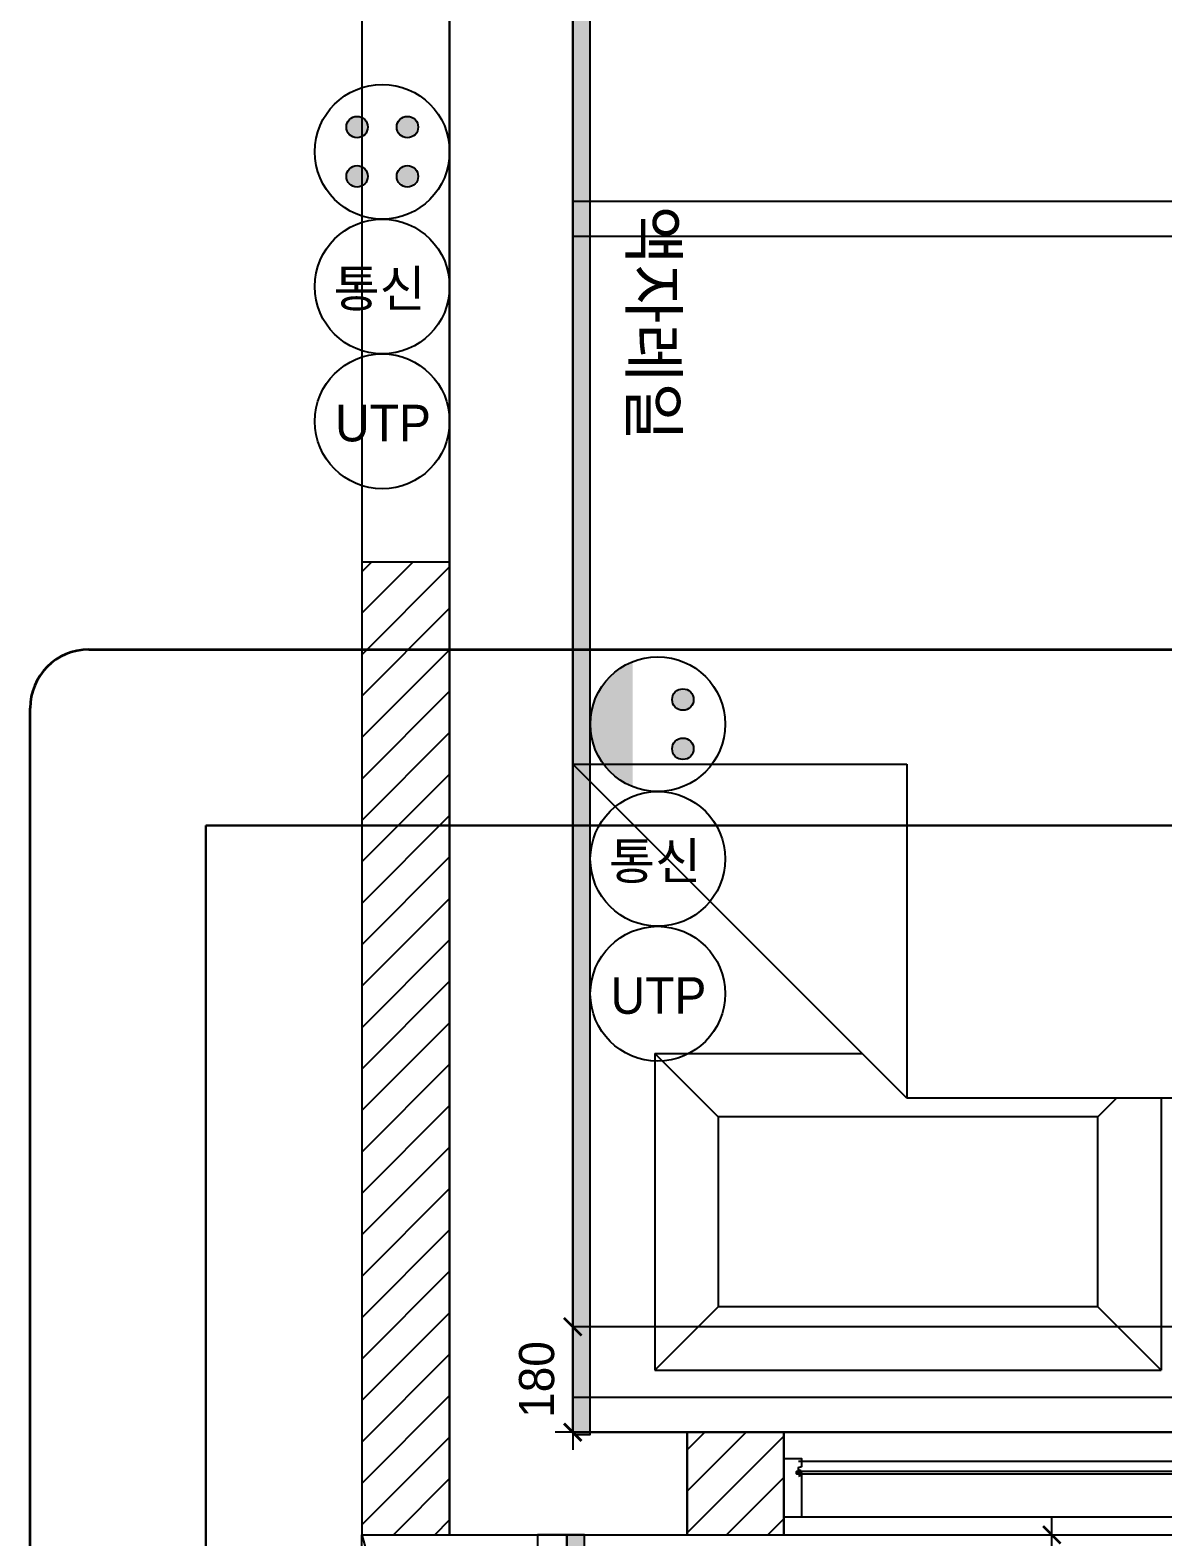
# Model space of a CAD drawing. Header units: inches. Extents: x 3778 to 56227, y -16914 to 35091.
# Drawn here: x 44391 to 46323, y -11608 to -9036 of the extents above; entities that cross this region are included whole.
import ezdxf

# ---------------------------------------------------------------- set-up
doc = ezdxf.new("R2010")
doc.units = ezdxf.units.IN
doc.header["$LTSCALE"] = 100
doc.header["$MEASUREMENT"] = 0
doc.header["$PDSIZE"] = 700.071425
for name, color, linetype in [('03-WAL NEW', 3, 'Continuous'), ('04-WIN', 4, 'Continuous'), ('06-FUR', 6, 'Continuous'), ('07-DIM WAL', 5, 'Continuous'), ('2-con', 2, 'Continuous'), ('3.기호.계단선', 30, 'Continuous'), ('HAT', 8, 'Continuous'), ('RC-LIGHT', 7, 'Continuous'), ('설비', 140, 'Continuous')]:
    doc.layers.add(name, color=color, linetype=linetype)
doc.layers.add('SS-ED', color=3, linetype='Continuous', lineweight=30)
doc.layers.add('SS-RLRG', color=4, linetype='Continuous', lineweight=35)
doc.styles.add('HY 울릉도 L', font='')
doc.styles.add('코레일둥고', font='Korail_Round_Gothic_Medium.ttf')
doc.styles.get('HY 울릉도 L').set_extended_font_data('HY울릉도L')
doc.dimstyles.new('30', dxfattribs={"dimscale": 30, "dimtxt": 2, "dimasz": 1, "dimexe": 1, "dimexo": 1, "dimgap": 1, "dimtad": 1, "dimdec": 0, "dimrnd": 0.05, "dimdsep": 46, "dimlunit": 6, "dimtxsty": 'HY 울릉도 L', "dimblk": 'ARCHTICK', "dimcen": 2.5, "dimdle": 1, "dimclrd": 133, "dimclre": 133, "dimclrt": 30, "dimadec": 0, "dimazin": 0, "dimtfac": 1, "dimtdec": 0, "dimtix": 1, "dimtmove": 2, "dimatfit": 3, "dimldrblk": 'ARCHTICK', "dimfxl": 0, "dimlwd": -1, "dimlwe": -1, "dimarcsym": 0})

# ---------------------------------------------------------------- blocks, each defined once
blk = doc.blocks.new('cjvjf')
at = {"layer": '2-con'}
blk.add_lwpolyline([(156097.5, 65911.5), (156097.5, 66086.5), (155902.5, 66086.5), (155902.5, 70201.5), (155692.5, 70201.5), (155692.5, 65911.5), (156097.5, 65911.5)], dxfattribs=at)
blk = doc.blocks.new('cjscjdeh')
at = {"layer": 'HAT'}
h = blk.add_hatch(dxfattribs=at)
h.set_pattern_fill('_USER', color=256, scale=50, angle=45, pattern_type=0)
h.set_pattern_definition([(45, (-1723.9, -994.563), (-35.355339, 35.355339), [])])
h.paths.add_polyline_path([(155619.5, 69414.9), (155769.5, 69414.9), (155769.5, 69239.9), (155619.5, 69239.9)])
h.paths.add_polyline_path([(153519.5, 69414.9), (153354.5, 69414.9), (153354.5, 69239.9), (153519.5, 69239.9)])
at = {"color": 8}
for p, q in [((155159.5, 71514.9), (153159.5, 71514.9)), ((153159.5, 71514.9), (153159.5, 69414.9)), ((155159.5, 71455.1), (153159.5, 71455.1)), ((155159.5, 71455.1), (153159.5, 71455.1)), ((153159.5, 70554.9), (153729.4, 70554.9)), ((153729.4, 69985), (153159.5, 70554.9)), ((153729.4, 70554.9), (153729.4, 69985)), ((153299.3, 70061), (153299.3, 69520.8)), ((153299.3, 70061), (153653.4, 70061)), ((153407.4, 69952.8), (153299.3, 70061)), ((155159.5, 69985), (153729.4, 69985)), ((153729.4, 69985), (153729.4, 69985)), ((154055.3, 69952.8), (154087.4, 69985)), ((154163.2, 69985), (154163.2, 69520.8)), ((153407.4, 69952.8), (153407.4, 69628.9)), ((154055.3, 69952.8), (153407.4, 69952.8)), ((154055.3, 69628.9), (154055.3, 69952.8)), ((153407.4, 69628.9), (153299.3, 69520.8)), ((154055.3, 69628.9), (153407.4, 69628.9)), ((154163.2, 69520.8), (154055.3, 69628.9)), ((153299.3, 69520.8), (154163.2, 69520.8)), ((153159.5, 69474.9), (155159.5, 69474.9)), ((153159.5, 69414.9), (155159.5, 69414.9))]:
    blk.add_line(p, q, dxfattribs=at)
at = {"layer": '03-WAL NEW'}
blk.add_lwpolyline([(152949.5, 73529.9), (152899.5, 73529.9, 0.414214), (152799.5, 73429.9), (152799.5, 69239.9), (152949.5, 69239.9), (152949.5, 73529.9)], format="xyb", dxfattribs=at)
blk.add_lwpolyline([(152799.5, 70899.9), (152949.5, 70899.9), (152949.5, 71899.9), (152799.5, 71899.9)], dxfattribs=at)
for points in [[(153519.5, 69414.9), (153354.5, 69414.9), (153354.5, 69239.9), (153519.5, 69239.9)], [(153149.5, 69239.9), (153099.5, 69239.9), (153099.5, 68169.9), (153149.5, 68169.9)]]:
    blk.add_lwpolyline(points, close=True, dxfattribs=at)
at = {"layer": '04-WIN'}
for p, q in [((155584.5, 69364.9), (153544.5, 69364.9)), ((155589.5, 69269.9), (153549.5, 69269.9))]:
    blk.add_line(p, q, dxfattribs=at)
blk.add_lwpolyline([(153519.5, 69239.9), (155619.5, 69239.9), (155619.5, 69414.9), (153519.5, 69414.9)], close=True, dxfattribs=at)
for points in [[(153519.5, 69360.9), (153519.5, 69369.9), (153549.5, 69369.9), (153549.5, 69355.6), (153544, 69353.8), (153544, 69347.4), (153549.5, 69345.6), (153549.5, 69269.9), (153519.5, 69269.9), (153519.5, 69278.9)], [(153541, 69343.6), (155588, 69343.6), (155588, 69347.6), (153541, 69347.6), (153541, 69343.6), (153541, 69347.6)], [(153544.5, 69351.4), (153547.3, 69350), (153547.8, 69349), (153548.3, 69347.6)], [(153544.5, 69339.8), (153547.3, 69341.2), (153547.8, 69342.2), (153548.3, 69343.6)]]:
    blk.add_lwpolyline(points, dxfattribs=at)
at = {"layer": '06-FUR', "color": 8}
for p, q in [((152799.5, 69239.9), (153099.5, 69239.9)), ((152799.5, 68169.9), (152799.5, 69239.9)), ((152799.5, 69239.9), (153099.5, 68169.9)), ((153099.5, 69239.9), (153099.5, 68169.9))]:
    blk.add_line(p, q, dxfattribs=at)
at = {"layer": 'HAT', "color": 8, "linetype": 'Continuous'}
for p, q in [((152799.5, 70882.9), (152816.5, 70899.9)), ((152799.5, 70812.2), (152887.2, 70899.9)), ((152799.5, 70741.5), (152949.5, 70891.5)), ((152799.5, 70670.8), (152949.5, 70820.8)), ((152799.5, 70600.1), (152949.5, 70750.1)), ((152799.5, 70529.3), (152949.5, 70679.3)), ((152799.5, 70458.6), (152949.5, 70608.6)), ((152799.5, 70387.9), (152949.5, 70537.9)), ((152799.5, 70317.2), (152949.5, 70467.2)), ((152799.5, 70246.5), (152949.5, 70396.5)), ((152799.5, 70175.8), (152949.5, 70325.8)), ((152799.5, 70105.1), (152949.5, 70255.1)), ((152799.5, 70034.4), (152949.5, 70184.4)), ((152799.5, 69963.7), (152949.5, 70113.7)), ((152799.5, 69892.9), (152949.5, 70042.9)), ((152799.5, 69822.2), (152949.5, 69972.2)), ((152799.5, 69751.5), (152949.5, 69901.5)), ((152799.5, 69680.8), (152949.5, 69830.8)), ((152799.5, 69610.1), (152949.5, 69760.1)), ((152799.5, 69539.4), (152949.5, 69689.4)), ((152799.5, 69468.7), (152949.5, 69618.7)), ((152799.5, 69398), (152949.5, 69548)), ((152799.5, 69327.3), (152949.5, 69477.3)), ((152799.5, 69256.6), (152949.5, 69406.6)), ((152853.6, 69239.9), (152949.5, 69335.8)), ((152924.3, 69239.9), (152949.5, 69265.1))]:
    blk.add_line(p, q, dxfattribs=at)
blk.add_blockref('cjvjf', (-2743, 3328.4))
blk = doc.blocks.new('_ArchTick')
at = {"color": 0, "linetype": 'ByBlock', "const_width": 0.15}
blk.add_lwpolyline([(-0.5, -0.5), (0.5, 0.5)], dxfattribs=at)
blk = doc.blocks.new('*D351')
at = {"layer": '07-DIM WAL', "color": 133}
for p, q in [((45316.5, -11249), (45316.5, -11219)), ((45316.5, -11249), (45316.5, -11429)), ((45346.5, -11249), (45346.5, -11249)), ((45368.5, -11429), (45286.5, -11429)), ((45316.5, -11429), (45316.5, -11459))]:
    blk.add_line(p, q, dxfattribs=at)
at = {"layer": 'Defpoints', "color": 0}
for p in [(45316.5, -11249), (45316.5, -11429), (45398.5, -11429)]:
    blk.add_point(p, dxfattribs=at)
at = {"layer": '07-DIM WAL', "color": 133, "xscale": 30, "yscale": 30, "zscale": 30}
for p, rotation in [((45316.5, -11249), 270), ((45316.5, -11429), 90)]:
    blk.add_blockref('_ArchTick', p, dxfattribs=dict(at, rotation=rotation))
at = {"layer": '07-DIM WAL', "color": 30, "insert": (45255.2, -11339), "char_height": 60, "attachment_point": 5, "rotation": 90, "style": 'HY 울릉도 L'}
blk.add_mtext('180', dxfattribs=at)
blk = doc.blocks.new('*D250')
at = {"layer": '07-DIM WAL', "color": 133}
for p, q in [((46134, -12169), (46134, -11574)), ((46164, -11604), (46164, -11604)), ((46164, -12139), (46164, -12139))]:
    blk.add_line(p, q, dxfattribs=at)
at = {"layer": 'Defpoints', "color": 0}
for p in [(46134, -11604), (46134, -11604), (46134, -12139)]:
    blk.add_point(p, dxfattribs=at)
at = {"layer": '07-DIM WAL', "color": 133, "xscale": 30, "yscale": 30, "zscale": 30}
for p, rotation in [((46134, -11604), 90), ((46134, -12139), 270)]:
    blk.add_blockref('_ArchTick', p, dxfattribs=dict(at, rotation=rotation))
at = {"layer": '07-DIM WAL', "color": 30, "insert": (46072.7, -11871.5), "char_height": 60, "attachment_point": 5, "rotation": 90, "style": 'HY 울릉도 L'}
blk.add_mtext('535', dxfattribs=at)
blk = doc.blocks.new('egoo')
at = {"layer": '설비'}
h = blk.add_hatch(color=140, dxfattribs=at)
edge = h.paths.add_edge_path()
edge.add_arc((1015645.3, 443433.7), 22.3, 0, 360)
h = blk.add_hatch(color=140, dxfattribs=at)
edge = h.paths.add_edge_path()
edge.add_arc((1015747.7, 443433.7), 22.3, 0, 360)
h = blk.add_hatch(color=140, dxfattribs=at)
edge = h.paths.add_edge_path()
edge.add_line((1015826.3, 443329.1), (1015566.6, 443329.1))
edge.add_ellipse((1015696.5, 443381.5), major_axis=(99, 99), ratio=1, start_angle=156.9578, end_angle=293.0422)
at = {"layer": '설비', "color": 140}
for centre, radius in [((1015696.5, 443381.5), 140), ((1015645.3, 443433.7), 22.3), ((1015747.7, 443433.7), 22.3)]:
    blk.add_circle(centre, radius, dxfattribs=at)
blk = doc.blocks.new('dpdjzjs')
at = {"layer": 'SS-ED'}
for p, q in [((180661.6, 89597.9), (180661.6, 91437)), ((180661.6, 91437), (184295.1, 91437))]:
    blk.add_line(p, q, dxfattribs=at)
at = {"layer": 'SS-RLRG', "color": 4}
for p, q in [((180461.6, 91737), (184495.1, 91737)), ((180361.6, 89997.9), (180361.6, 91637))]:
    blk.add_line(p, q, dxfattribs=at)
blk.add_arc((180461.6, 91637), 100, 90, 180, dxfattribs=at)

msp = doc.modelspace()

# ---------------------------------------------------------------- hatches: boundary and pattern name
at = {"layer": '3.기호.계단선'}
h = msp.add_hatch(color=10, dxfattribs=at)
h.dxf.hatch_style = 1
h.paths.add_polyline_path([(45316.5, -7523), (45316.5, -11433), (45346.5, -11433), (45346.5, -7523)])
h = msp.add_hatch(color=10, dxfattribs=at)
h.dxf.hatch_style = 1
h.paths.add_polyline_path([(45306.5, -11604), (45306.5, -12494), (45336.5, -12494), (45336.5, -11604)])
at = {"layer": '설비'}
h = msp.add_hatch(color=140, dxfattribs=at)
edge = h.paths.add_edge_path()
edge.add_arc((44948.6, -9201.9), 18.3, 0, 360)
h = msp.add_hatch(color=140, dxfattribs=at)
edge = h.paths.add_edge_path()
edge.add_arc((45034.5, -9201.9), 18.3, 0, 360)
h = msp.add_hatch(color=140, dxfattribs=at)
edge = h.paths.add_edge_path()
edge.add_arc((44948.6, -9286), 18.3, 0, 360)
h = msp.add_hatch(color=140, dxfattribs=at)
edge = h.paths.add_edge_path()
edge.add_arc((45034.5, -9286), 18.3, 0, 360)

# ---------------------------------------------------------------- linework, layer by layer
at = {"layer": '3.기호.계단선', "color": 10}
for points in [[(45316.5, -7523), (45316.5, -11433), (45346.5, -11433), (45346.5, -7523), (45316.5, -7523)], [(45306.5, -11604), (45306.5, -12494), (45336.5, -12494), (45336.5, -11604), (45306.5, -11604)]]:
    msp.add_lwpolyline(points, dxfattribs=at)
at = {"layer": 'RC-LIGHT'}
msp.add_line((48941.5, -11249), (45316.5, -11249), dxfattribs=at)
at = {"layer": '설비', "color": 140}
for centre, radius in [((44991.5, -9244), 115), ((44948.6, -9201.9), 18.3), ((45034.5, -9201.9), 18.3), ((44948.6, -9286), 18.3), ((45034.5, -9286), 18.3), ((44991.5, -9474), 115), ((44991.5, -9704), 115), ((45461.5, -10450.7), 115), ((45461.5, -10680.7), 115)]:
    msp.add_circle(centre, radius, dxfattribs=at)

# ---------------------------------------------------------------- block references
msp.add_blockref('cjscjdeh', (-107843, -80843.8))
at = {"layer": '2-con'}
msp.add_blockref('dpdjzjs', (-135970.9, -101830.4), dxfattribs=at)
at = {"layer": '설비', "color": 140, "xscale": 0.8214285869294655, "yscale": 0.8214285869294655, "zscale": 0.8214285869294655, "rotation": 270}
msp.add_blockref('egoo', (-318744.7, 824101.4), dxfattribs=at)

# ---------------------------------------------------------------- texts
at = {"layer": '3.기호.계단선', "color": 10, "style": '코레일둥고'}
msp.add_text('액자레일', height=80, rotation=270, dxfattribs=at).set_placement((45414.5, -9336.2))
at = {"layer": '설비', "color": 140, "style": '코레일둥고'}
for s, p in [('통신', (44908.4, -9508.6)), ('UTP', (44911, -9738.2)), ('통신', (45378.4, -10485.4)), ('UTP', (45381, -10715))]:
    msp.add_text(s, height=62.5, dxfattribs=at).set_placement(p)

# ---------------------------------------------------------------- dimensions: what is measured, and where the dimension line sits
at = {"layer": '07-DIM WAL'}
for base, p1, p2, override, picture, middle in [((45316.5, -11429), (45316.5, -11249), (45398.5, -11429), {"dimfxl": 2, "dimarcsym": 2}, '*D351', (45255.2, -11339)), ((46134, -11604), (46134, -12139), (46134, -11604), {"dimfxl": 1.25, "dimarcsym": 2}, '*D250', (46072.7, -11871.5))]:
    dim = msp.add_linear_dim(base=base, p1=p1, p2=p2, angle=90, dimstyle='30', override=override, dxfattribs=at)
    dim.commit()
    dim.dimension.update_dxf_attribs({"geometry": picture, "text_midpoint": middle})

doc.saveas('drawing.dxf')
